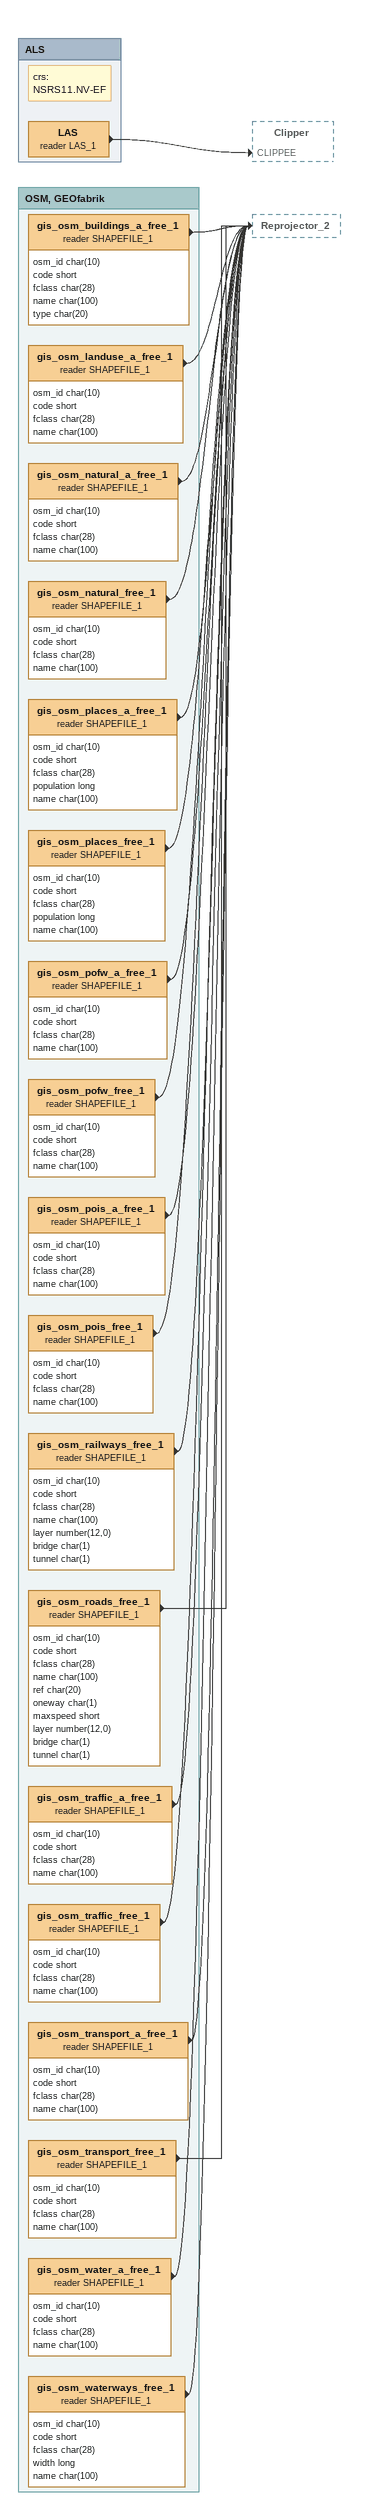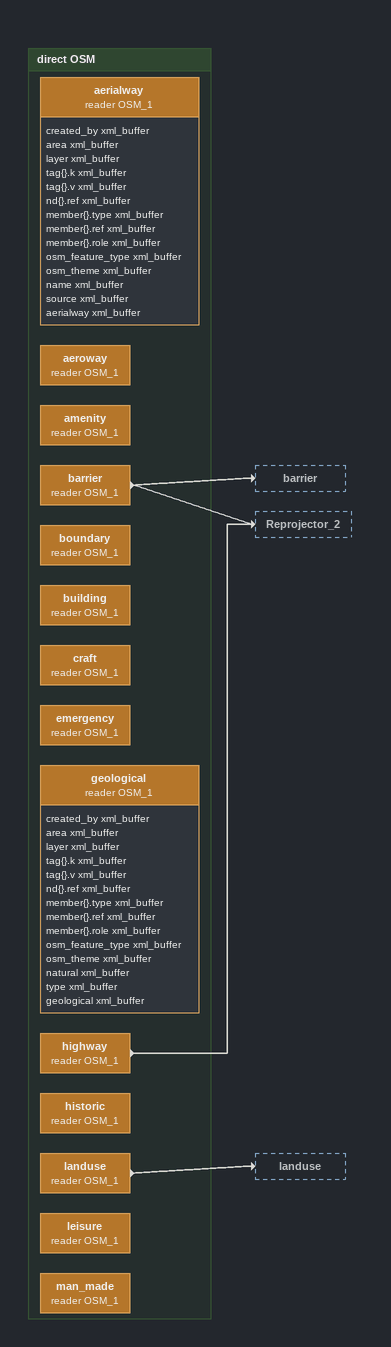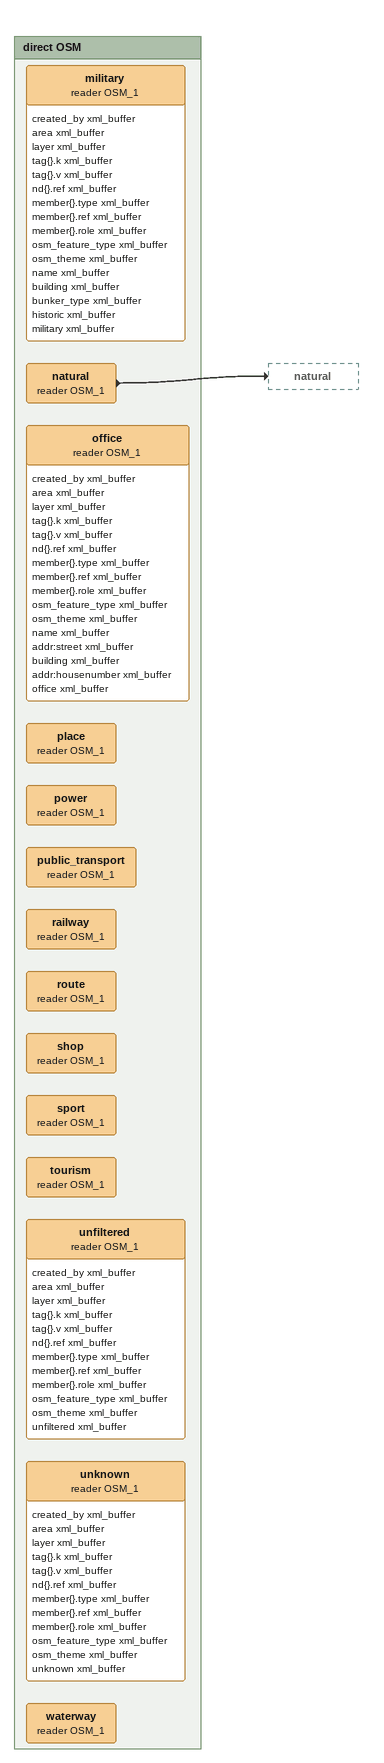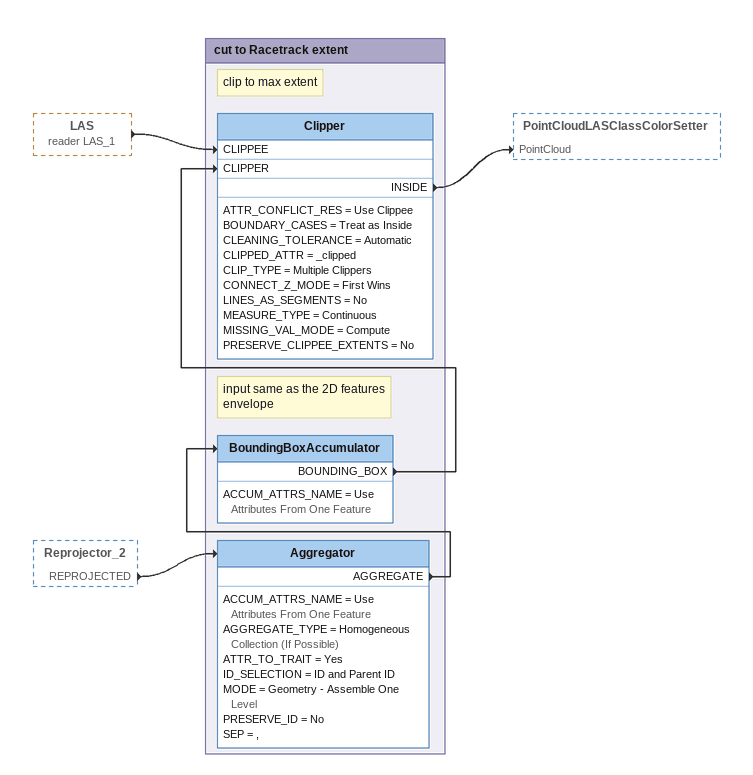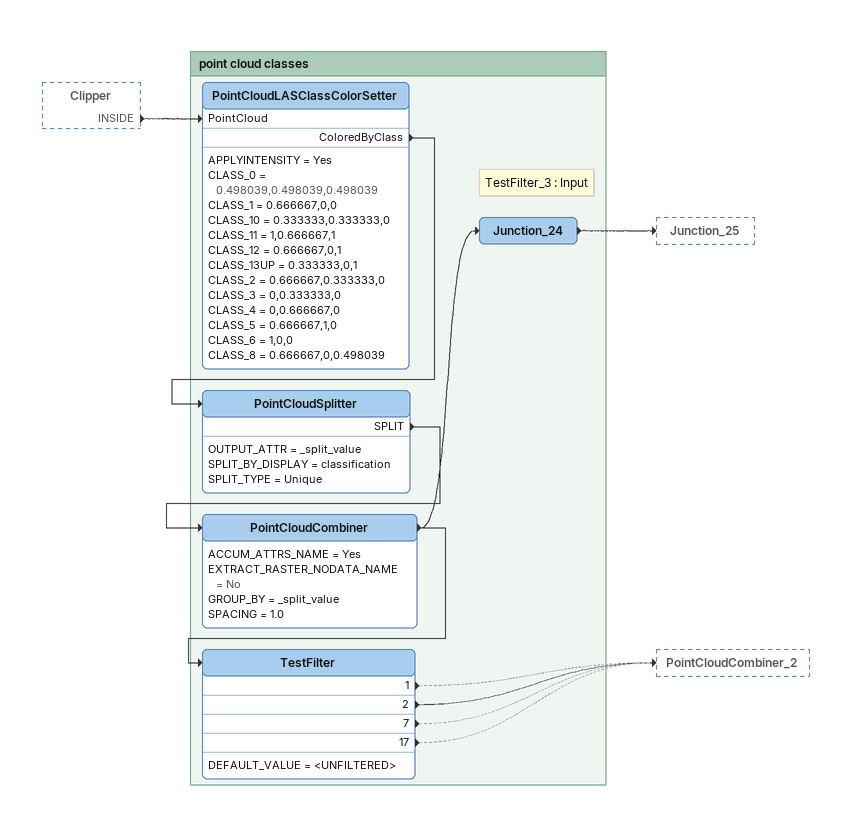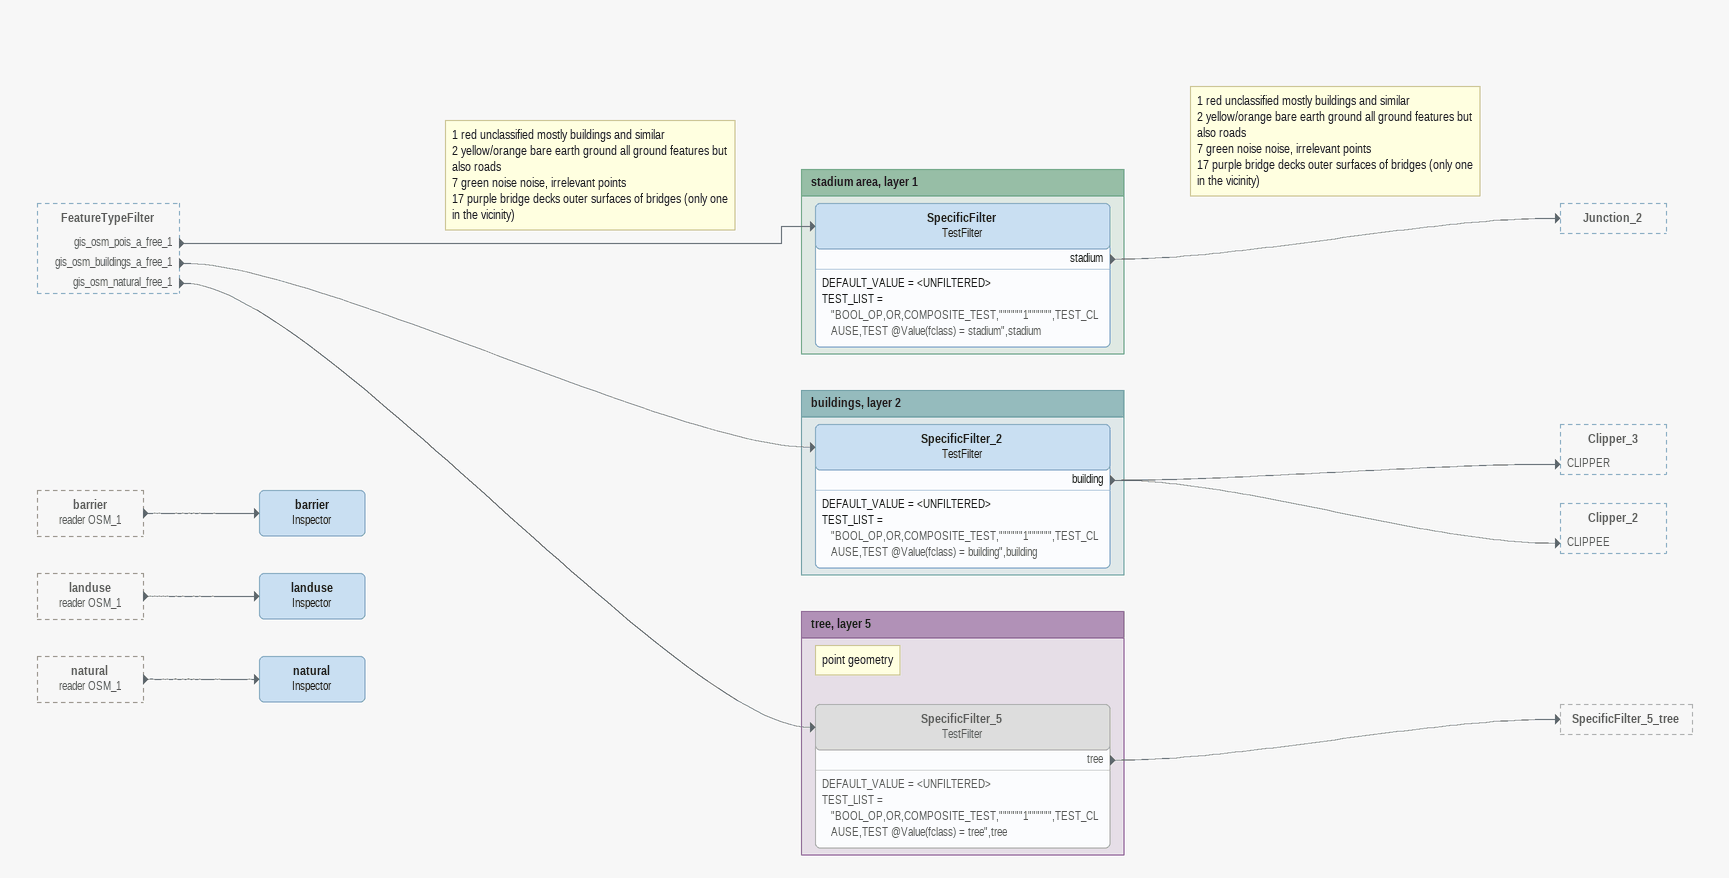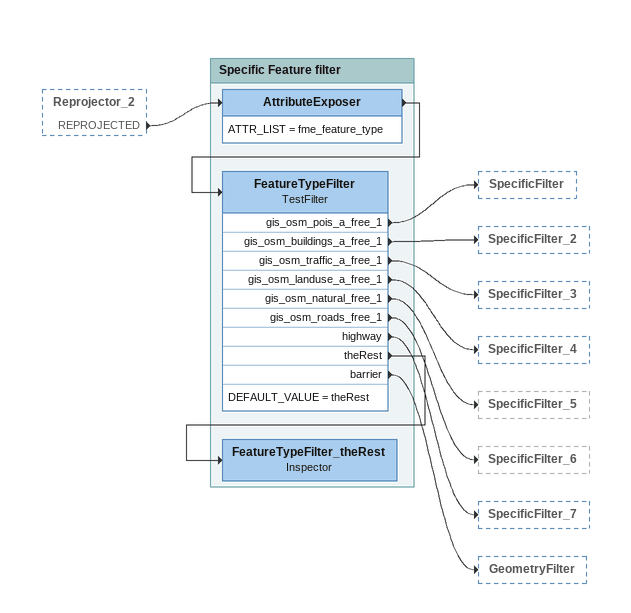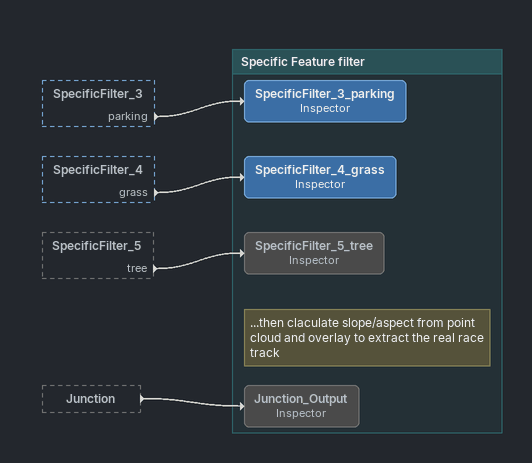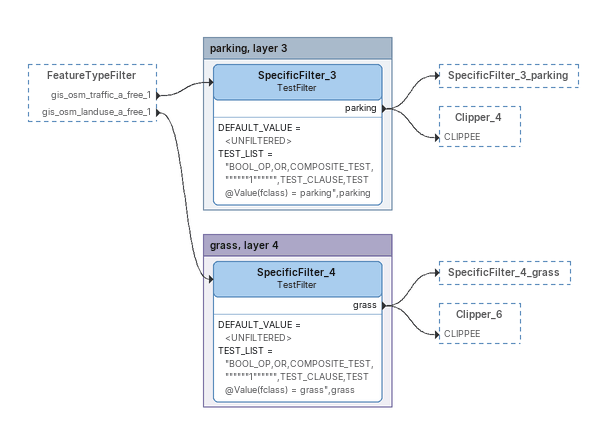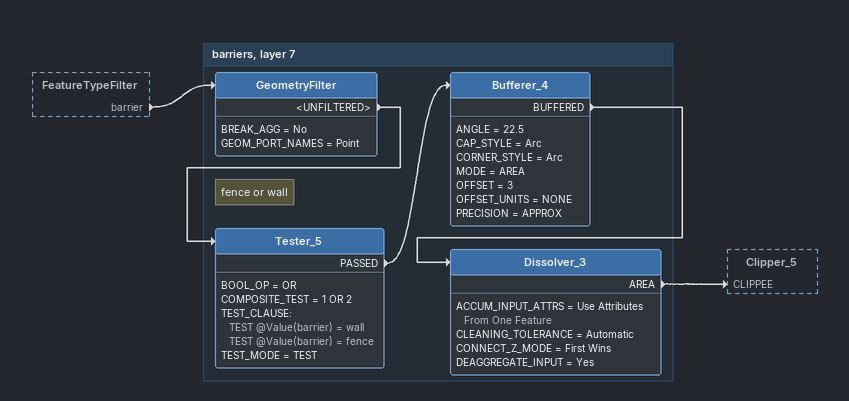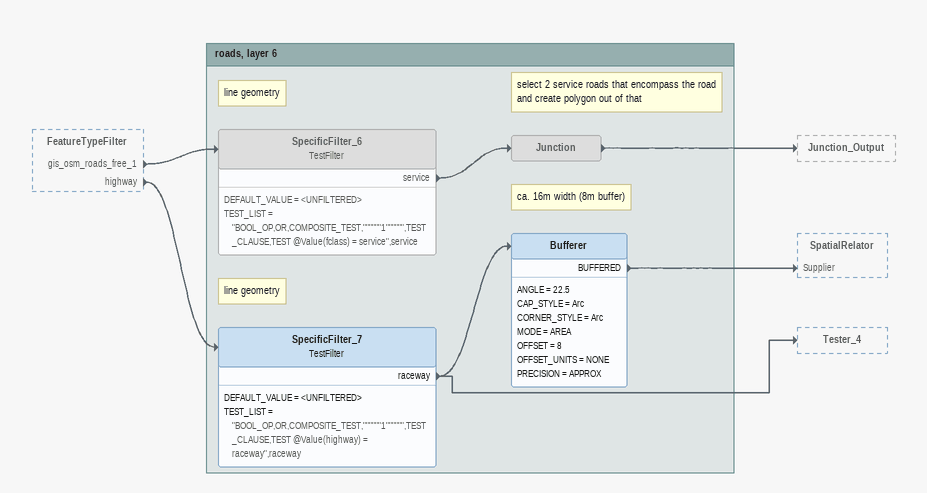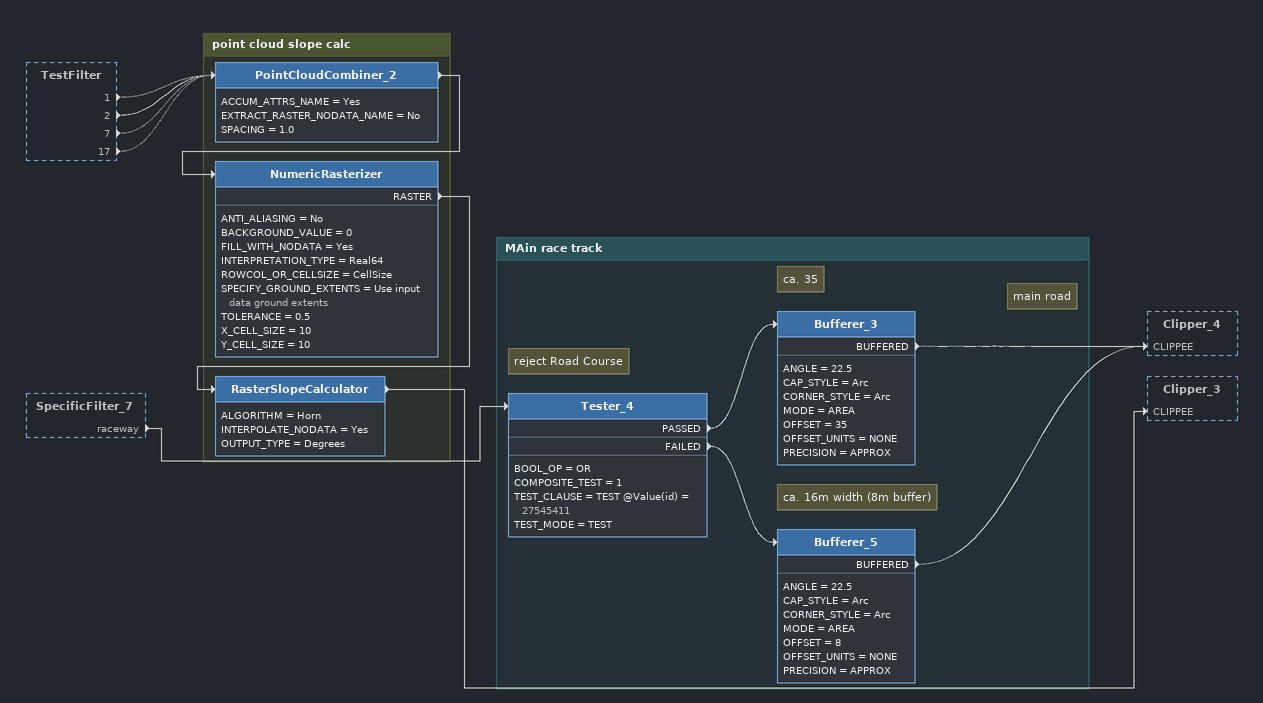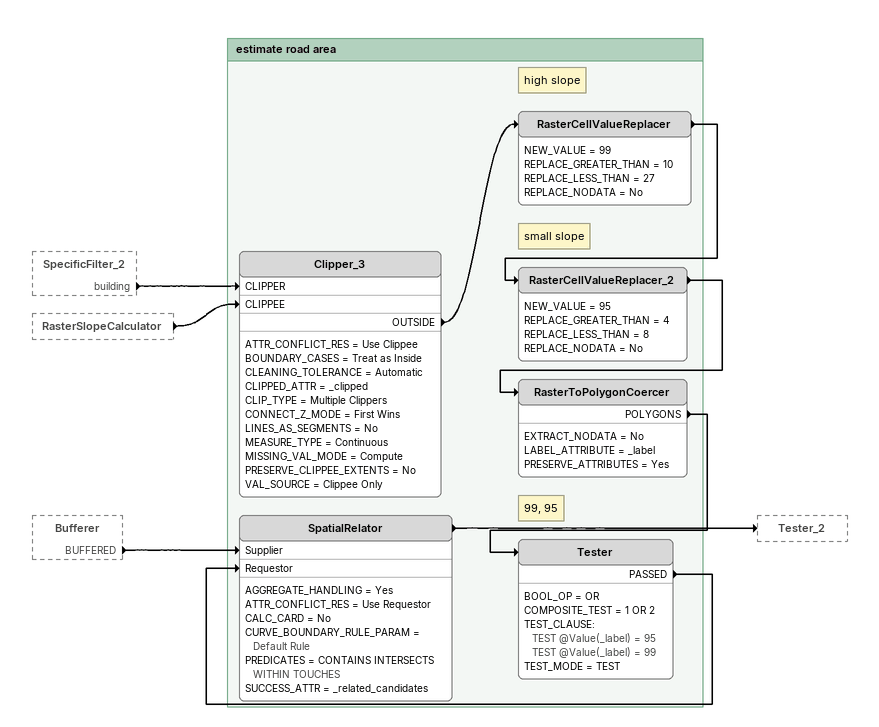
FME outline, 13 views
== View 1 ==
Bookmark: ALS
Note: crs: / NSRS11.NV-EF
LAS (reader LAS_1)
    -> Clipper [CLIPPEE]

Bookmark: OSM, GEOfabrik
gis_osm_buildings_a_free_1 (reader SHAPEFILE_1)
    attributes: osm_id char(10), code short, fclass char(28), name char(100), type char(20)
    -> Reprojector_2
gis_osm_landuse_a_free_1 (reader SHAPEFILE_1)
    attributes: osm_id char(10), code short, fclass char(28), name char(100)
    -> Reprojector_2
gis_osm_natural_a_free_1 (reader SHAPEFILE_1)
    attributes: osm_id char(10), code short, fclass char(28), name char(100)
    -> Reprojector_2
gis_osm_natural_free_1 (reader SHAPEFILE_1)
    attributes: osm_id char(10), code short, fclass char(28), name char(100)
    -> Reprojector_2
gis_osm_places_a_free_1 (reader SHAPEFILE_1)
    attributes: osm_id char(10), code short, fclass char(28), population long, name char(100)
    -> Reprojector_2
gis_osm_places_free_1 (reader SHAPEFILE_1)
    attributes: osm_id char(10), code short, fclass char(28), population long, name char(100)
    -> Reprojector_2
gis_osm_pofw_a_free_1 (reader SHAPEFILE_1)
    attributes: osm_id char(10), code short, fclass char(28), name char(100)
    -> Reprojector_2
gis_osm_pofw_free_1 (reader SHAPEFILE_1)
    attributes: osm_id char(10), code short, fclass char(28), name char(100)
    -> Reprojector_2
gis_osm_pois_a_free_1 (reader SHAPEFILE_1)
    attributes: osm_id char(10), code short, fclass char(28), name char(100)
    -> Reprojector_2
gis_osm_pois_free_1 (reader SHAPEFILE_1)
    attributes: osm_id char(10), code short, fclass char(28), name char(100)
    -> Reprojector_2
gis_osm_railways_free_1 (reader SHAPEFILE_1)
    attributes: osm_id char(10), code short, fclass char(28), name char(100), layer number(12,0), bridge char(1), tunnel char(1)
    -> Reprojector_2
gis_osm_roads_free_1 (reader SHAPEFILE_1)
    attributes: osm_id char(10), code short, fclass char(28), name char(100), ref char(20), oneway char(1), maxspeed short, layer number(12,0), bridge char(1), tunnel char(1)
    -> Reprojector_2
gis_osm_traffic_a_free_1 (reader SHAPEFILE_1)
    attributes: osm_id char(10), code short, fclass char(28), name char(100)
    -> Reprojector_2
gis_osm_traffic_free_1 (reader SHAPEFILE_1)
    attributes: osm_id char(10), code short, fclass char(28), name char(100)
    -> Reprojector_2
gis_osm_transport_a_free_1 (reader SHAPEFILE_1)
    attributes: osm_id char(10), code short, fclass char(28), name char(100)
    -> Reprojector_2
gis_osm_transport_free_1 (reader SHAPEFILE_1)
    attributes: osm_id char(10), code short, fclass char(28), name char(100)
    -> Reprojector_2
gis_osm_water_a_free_1 (reader SHAPEFILE_1)
    attributes: osm_id char(10), code short, fclass char(28), name char(100)
    -> Reprojector_2
gis_osm_waterways_free_1 (reader SHAPEFILE_1)
    attributes: osm_id char(10), code short, fclass char(28), width long, name char(100)
    -> Reprojector_2

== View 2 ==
Bookmark: direct OSM
aerialway (reader OSM_1)
    attributes: created_by xml_buffer, area xml_buffer, layer xml_buffer, tag{}.k xml_buffer, tag{}.v xml_buffer, nd{}.ref xml_buffer, member{}.type xml_buffer, member{}.ref xml_buffer, member{}.role xml_buffer, osm_feature_type xml_buffer, osm_theme xml_buffer, name xml_buffer, source xml_buffer, aerialway xml_buffer
aeroway (reader OSM_1)
amenity (reader OSM_1)
barrier (reader OSM_1)
    -> barrier
    -> Reprojector_2
boundary (reader OSM_1)
building (reader OSM_1)
craft (reader OSM_1)
emergency (reader OSM_1)
geological (reader OSM_1)
    attributes: created_by xml_buffer, area xml_buffer, layer xml_buffer, tag{}.k xml_buffer, tag{}.v xml_buffer, nd{}.ref xml_buffer, member{}.type xml_buffer, member{}.ref xml_buffer, member{}.role xml_buffer, osm_feature_type xml_buffer, osm_theme xml_buffer, natural xml_buffer, type xml_buffer, geological xml_buffer
highway (reader OSM_1)
    -> Reprojector_2
historic (reader OSM_1)
landuse (reader OSM_1)
    -> landuse
leisure (reader OSM_1)
man_made (reader OSM_1)

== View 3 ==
Bookmark: direct OSM
military (reader OSM_1)
    attributes: created_by xml_buffer, area xml_buffer, layer xml_buffer, tag{}.k xml_buffer, tag{}.v xml_buffer, nd{}.ref xml_buffer, member{}.type xml_buffer, member{}.ref xml_buffer, member{}.role xml_buffer, osm_feature_type xml_buffer, osm_theme xml_buffer, name xml_buffer, building xml_buffer, bunker_type xml_buffer, historic xml_buffer, military xml_buffer
natural (reader OSM_1)
    -> natural
office (reader OSM_1)
    attributes: created_by xml_buffer, area xml_buffer, layer xml_buffer, tag{}.k xml_buffer, tag{}.v xml_buffer, nd{}.ref xml_buffer, member{}.type xml_buffer, member{}.ref xml_buffer, member{}.role xml_buffer, osm_feature_type xml_buffer, osm_theme xml_buffer, name xml_buffer, addr:street xml_buffer, building xml_buffer, addr:housenumber xml_buffer, office xml_buffer
place (reader OSM_1)
power (reader OSM_1)
public_transport (reader OSM_1)
railway (reader OSM_1)
route (reader OSM_1)
shop (reader OSM_1)
sport (reader OSM_1)
tourism (reader OSM_1)
unfiltered (reader OSM_1)
    attributes: created_by xml_buffer, area xml_buffer, layer xml_buffer, tag{}.k xml_buffer, tag{}.v xml_buffer, nd{}.ref xml_buffer, member{}.type xml_buffer, member{}.ref xml_buffer, member{}.role xml_buffer, osm_feature_type xml_buffer, osm_theme xml_buffer, unfiltered xml_buffer
unknown (reader OSM_1)
    attributes: created_by xml_buffer, area xml_buffer, layer xml_buffer, tag{}.k xml_buffer, tag{}.v xml_buffer, nd{}.ref xml_buffer, member{}.type xml_buffer, member{}.ref xml_buffer, member{}.role xml_buffer, osm_feature_type xml_buffer, osm_theme xml_buffer, unknown xml_buffer
waterway (reader OSM_1)

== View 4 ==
LAS (reader LAS_1) [outside]
    -> Clipper [CLIPPEE]
Reprojector_2 [outside]
    REPROJECTED -> Aggregator

Bookmark: cut to Racetrack extent
Aggregator
    ACCUM_ATTRS_NAME = Use Attributes From One Feature
    AGGREGATE_TYPE = Homogeneous Collection (If Possible)
    ATTR_TO_TRAIT = Yes
    ID_SELECTION = ID and Parent ID
    MODE = Geometry - Assemble One Level
    PRESERVE_ID = No
    SEP = ,
    AGGREGATE -> BoundingBoxAccumulator
Note: input same as the 2D features envelope
BoundingBoxAccumulator
    ACCUM_ATTRS_NAME = Use Attributes From One Feature
    BOUNDING_BOX -> Clipper [CLIPPER]
Note: clip to max extent
Clipper
    ATTR_CONFLICT_RES = Use Clippee
    BOUNDARY_CASES = Treat as Inside
    CLEANING_TOLERANCE = Automatic
    CLIPPED_ATTR = _clipped
    CLIP_TYPE = Multiple Clippers
    CONNECT_Z_MODE = First Wins
    LINES_AS_SEGMENTS = No
    MEASURE_TYPE = Continuous
    MISSING_VAL_MODE = Compute
    PRESERVE_CLIPPEE_EXTENTS = No
    INSIDE -> PointCloudLASClassColorSetter [PointCloud]

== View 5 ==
Clipper [outside]
    INSIDE -> PointCloudLASClassColorSetter [PointCloud]

Bookmark: point cloud classes
PointCloudLASClassColorSetter
    APPLYINTENSITY = Yes
    CLASS_0 = 0.498039,0.498039,0.498039
    CLASS_1 = 0.666667,0,0
    CLASS_10 = 0.333333,0.333333,0
    CLASS_11 = 1,0.666667,1
    CLASS_12 = 0.666667,0,1
    CLASS_13UP = 0.333333,0,1
    CLASS_2 = 0.666667,0.333333,0
    CLASS_3 = 0,0.333333,0
    CLASS_4 = 0,0.666667,0
    CLASS_5 = 0.666667,1,0
    CLASS_6 = 1,0,0
    CLASS_8 = 0.666667,0,0.498039
    ColoredByClass -> PointCloudSplitter
PointCloudSplitter
    OUTPUT_ATTR = _split_value
    SPLIT_BY_DISPLAY = classification
    SPLIT_TYPE = Unique
    SPLIT -> PointCloudCombiner
PointCloudCombiner
    ACCUM_ATTRS_NAME = Yes
    EXTRACT_RASTER_NODATA_NAME = No
    GROUP_BY = _split_value
    SPACING = 1.0
    -> TestFilter
    -> Junction_24
Note: TestFilter_3 : Input
Junction_24
    -> Junction_25
TestFilter
    DEFAULT_VALUE = <UNFILTERED>
    1 -> PointCloudCombiner_2 [off]
    2 -> PointCloudCombiner_2
    7 -> PointCloudCombiner_2 [off]
    17 -> PointCloudCombiner_2 [off]

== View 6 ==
FeatureTypeFilter [outside]
    gis_osm_pois_a_free_1 -> SpecificFilter
    gis_osm_buildings_a_free_1 -> SpecificFilter_2
    gis_osm_natural_free_1 -> SpecificFilter_5
barrier (reader OSM_1) [outside]
    -> barrier
landuse (reader OSM_1) [outside]
    -> landuse
natural (reader OSM_1) [outside]
    -> natural
Note: 1 red unclassified mostly buildings and similar / 2 yellow/orange bare earth ground all ground features but also roads / 7 green noise noise, irrelevant points / 17 purple bridge decks outer surfaces of bridges (only one in the vicinity)
Note: 1 red unclassified mostly buildings and similar / 2 yellow/orange bare earth ground all ground features but also roads / 7 green noise noise, irrelevant points / 17 purple bridge decks outer surfaces of bridges (only one in the vicinity)
barrier: Inspector
landuse: Inspector
natural: Inspector

Bookmark: stadium area, layer 1
SpecificFilter: TestFilter
    DEFAULT_VALUE = <UNFILTERED>
    TEST_LIST = "BOOL_OP,OR,COMPOSITE_TEST,""""""1"""""",TEST_CLAUSE,TEST @Value(fclass) = stadium",stadium
    stadium -> Junction_2

Bookmark: buildings, layer 2
SpecificFilter_2: TestFilter
    DEFAULT_VALUE = <UNFILTERED>
    TEST_LIST = "BOOL_OP,OR,COMPOSITE_TEST,""""""1"""""",TEST_CLAUSE,TEST @Value(fclass) = building",building
    building -> Clipper_3 [CLIPPER]
    building -> Clipper_2 [CLIPPEE]

Bookmark: tree, layer 5
Note: point geometry
SpecificFilter_5: TestFilter [off]
    DEFAULT_VALUE = <UNFILTERED>
    TEST_LIST = "BOOL_OP,OR,COMPOSITE_TEST,""""""1"""""",TEST_CLAUSE,TEST @Value(fclass) = tree",tree
    tree -> SpecificFilter_5_tree

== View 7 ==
Reprojector_2 [outside]
    REPROJECTED -> AttributeExposer

Bookmark: Specific Feature filter
AttributeExposer
    ATTR_LIST = fme_feature_type
    -> FeatureTypeFilter
FeatureTypeFilter: TestFilter
    DEFAULT_VALUE = theRest
    gis_osm_pois_a_free_1 -> SpecificFilter
    gis_osm_buildings_a_free_1 -> SpecificFilter_2
    gis_osm_traffic_a_free_1 -> SpecificFilter_3
    gis_osm_landuse_a_free_1 -> SpecificFilter_4
    gis_osm_natural_free_1 -> SpecificFilter_5
    gis_osm_roads_free_1 -> SpecificFilter_6
    highway -> SpecificFilter_7
    theRest -> FeatureTypeFilter_theRest
    barrier -> GeometryFilter
FeatureTypeFilter_theRest: Inspector

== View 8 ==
SpecificFilter_3 [outside]
    parking -> SpecificFilter_3_parking
SpecificFilter_4 [outside]
    grass -> SpecificFilter_4_grass
SpecificFilter_5 [outside]
    tree -> SpecificFilter_5_tree
Junction [outside]
    -> Junction_Output

Bookmark: Specific Feature filter
SpecificFilter_3_parking: Inspector
SpecificFilter_4_grass: Inspector
SpecificFilter_5_tree: Inspector [off]
Note: ...then claculate slope/aspect from point cloud and overlay to extract the real race track
Junction_Output: Inspector [off]

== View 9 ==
FeatureTypeFilter [outside]
    gis_osm_traffic_a_free_1 -> SpecificFilter_3
    gis_osm_landuse_a_free_1 -> SpecificFilter_4

Bookmark: parking, layer 3
SpecificFilter_3: TestFilter
    DEFAULT_VALUE = <UNFILTERED>
    TEST_LIST = "BOOL_OP,OR,COMPOSITE_TEST,""""""1"""""",TEST_CLAUSE,TEST @Value(fclass) = parking",parking
    parking -> SpecificFilter_3_parking
    parking -> Clipper_4 [CLIPPEE]

Bookmark: grass, layer 4
SpecificFilter_4: TestFilter
    DEFAULT_VALUE = <UNFILTERED>
    TEST_LIST = "BOOL_OP,OR,COMPOSITE_TEST,""""""1"""""",TEST_CLAUSE,TEST @Value(fclass) = grass",grass
    grass -> SpecificFilter_4_grass
    grass -> Clipper_6 [CLIPPEE]

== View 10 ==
FeatureTypeFilter [outside]
    barrier -> GeometryFilter

Bookmark: barriers, layer 7
GeometryFilter
    BREAK_AGG = No
    GEOM_PORT_NAMES = Point
    <UNFILTERED> -> Tester_5
Note: fence or wall
Tester_5
    BOOL_OP = OR
    COMPOSITE_TEST = 1 OR 2
    TEST_CLAUSE:
      TEST @Value(barrier) = wall
      TEST @Value(barrier) = fence
    TEST_MODE = TEST
    PASSED -> Bufferer_4
Bufferer_4
    ANGLE = 22.5
    CAP_STYLE = Arc
    CORNER_STYLE = Arc
    MODE = AREA
    OFFSET = 3
    OFFSET_UNITS = NONE
    PRECISION = APPROX
    BUFFERED -> Dissolver_3
Dissolver_3
    ACCUM_INPUT_ATTRS = Use Attributes From One Feature
    CLEANING_TOLERANCE = Automatic
    CONNECT_Z_MODE = First Wins
    DEAGGREGATE_INPUT = Yes
    AREA -> Clipper_5 [CLIPPEE]

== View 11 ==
FeatureTypeFilter [outside]
    gis_osm_roads_free_1 -> SpecificFilter_6
    highway -> SpecificFilter_7

Bookmark: roads, layer 6
Note: line geometry
SpecificFilter_6: TestFilter [off]
    DEFAULT_VALUE = <UNFILTERED>
    TEST_LIST = "BOOL_OP,OR,COMPOSITE_TEST,""""""1"""""",TEST_CLAUSE,TEST @Value(fclass) = service",service
    service -> Junction
Note: select 2 service roads that encompass the road and create polygon out of that
Junction [off]
    -> Junction_Output
Note: line geometry
SpecificFilter_7: TestFilter
    DEFAULT_VALUE = <UNFILTERED>
    TEST_LIST = "BOOL_OP,OR,COMPOSITE_TEST,""""""1"""""",TEST_CLAUSE,TEST @Value(highway) = raceway",raceway
    raceway -> Bufferer
    raceway -> Tester_4
Note: ca. 16m width (8m buffer)
Bufferer
    ANGLE = 22.5
    CAP_STYLE = Arc
    CORNER_STYLE = Arc
    MODE = AREA
    OFFSET = 8
    OFFSET_UNITS = NONE
    PRECISION = APPROX
    BUFFERED -> SpatialRelator [Supplier]

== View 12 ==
TestFilter [outside]
    1 -> PointCloudCombiner_2 [off]
    2 -> PointCloudCombiner_2
    7 -> PointCloudCombiner_2 [off]
    17 -> PointCloudCombiner_2 [off]
SpecificFilter_7 [outside]
    raceway -> Tester_4

Bookmark: point cloud slope calc
PointCloudCombiner_2
    ACCUM_ATTRS_NAME = Yes
    EXTRACT_RASTER_NODATA_NAME = No
    SPACING = 1.0
    -> NumericRasterizer
NumericRasterizer
    ANTI_ALIASING = No
    BACKGROUND_VALUE = 0
    FILL_WITH_NODATA = Yes
    INTERPRETATION_TYPE = Real64
    ROWCOL_OR_CELLSIZE = CellSize
    SPECIFY_GROUND_EXTENTS = Use input data ground extents
    TOLERANCE = 0.5
    X_CELL_SIZE = 10
    Y_CELL_SIZE = 10
    RASTER -> RasterSlopeCalculator
RasterSlopeCalculator
    ALGORITHM = Horn
    INTERPOLATE_NODATA = Yes
    OUTPUT_TYPE = Degrees
    -> Clipper_3 [CLIPPEE]

Bookmark: MAin race track
Note: reject Road Course
Tester_4
    BOOL_OP = OR
    COMPOSITE_TEST = 1
    TEST_CLAUSE = TEST @Value(id) = 27545411
    TEST_MODE = TEST
    PASSED -> Bufferer_3
    FAILED -> Bufferer_5
Note: ca. 35
Note: main road
Bufferer_3
    ANGLE = 22.5
    CAP_STYLE = Arc
    CORNER_STYLE = Arc
    MODE = AREA
    OFFSET = 35
    OFFSET_UNITS = NONE
    PRECISION = APPROX
    BUFFERED -> Clipper_4 [CLIPPEE]
Note: ca. 16m width (8m buffer)
Bufferer_5
    ANGLE = 22.5
    CAP_STYLE = Arc
    CORNER_STYLE = Arc
    MODE = AREA
    OFFSET = 8
    OFFSET_UNITS = NONE
    PRECISION = APPROX
    BUFFERED -> Clipper_4 [CLIPPEE]

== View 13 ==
SpecificFilter_2 [outside]
    building -> Clipper_3 [CLIPPER]
RasterSlopeCalculator [outside]
    -> Clipper_3 [CLIPPEE]
Bufferer [outside]
    BUFFERED -> SpatialRelator [Supplier]

Bookmark: estimate road area
Clipper_3
    ATTR_CONFLICT_RES = Use Clippee
    BOUNDARY_CASES = Treat as Inside
    CLEANING_TOLERANCE = Automatic
    CLIPPED_ATTR = _clipped
    CLIP_TYPE = Multiple Clippers
    CONNECT_Z_MODE = First Wins
    LINES_AS_SEGMENTS = No
    MEASURE_TYPE = Continuous
    MISSING_VAL_MODE = Compute
    PRESERVE_CLIPPEE_EXTENTS = No
    VAL_SOURCE = Clippee Only
    OUTSIDE -> RasterCellValueReplacer
Note: high slope
RasterCellValueReplacer
    NEW_VALUE = 99
    REPLACE_GREATER_THAN = 10
    REPLACE_LESS_THAN = 27
    REPLACE_NODATA = No
    -> RasterCellValueReplacer_2
Note: small slope
RasterCellValueReplacer_2
    NEW_VALUE = 95
    REPLACE_GREATER_THAN = 4
    REPLACE_LESS_THAN = 8
    REPLACE_NODATA = No
    -> RasterToPolygonCoercer
RasterToPolygonCoercer
    EXTRACT_NODATA = No
    LABEL_ATTRIBUTE = _label
    PRESERVE_ATTRIBUTES = Yes
    POLYGONS -> Tester
Note: 99, 95
Tester
    BOOL_OP = OR
    COMPOSITE_TEST = 1 OR 2
    TEST_CLAUSE:
      TEST @Value(_label) = 95
      TEST @Value(_label) = 99
    TEST_MODE = TEST
    PASSED -> SpatialRelator [Requestor]
SpatialRelator
    AGGREGATE_HANDLING = Yes
    ATTR_CONFLICT_RES = Use Requestor
    CALC_CARD = No
    CURVE_BOUNDARY_RULE_PARAM = Default Rule
    PREDICATES = CONTAINS INTERSECTS WITHIN TOUCHES
    SUCCESS_ATTR = _related_candidates
    -> Tester_2
